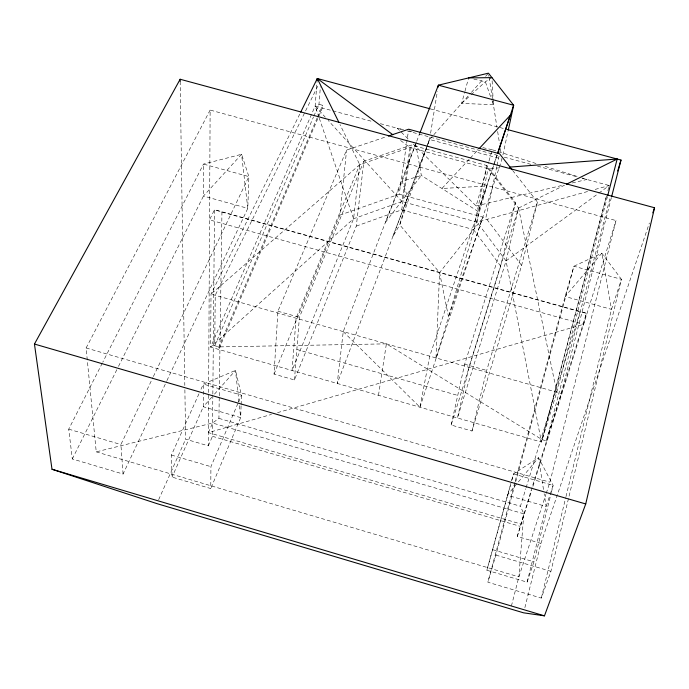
<?xml version="1.0" encoding="UTF-8"?>
<svg xmlns="http://www.w3.org/2000/svg" width="689" height="689" viewBox="0 0 689 689"><rect width="100%" height="100%" fill="white"/><g stroke="black" fill="none" stroke-linecap="round" stroke-linejoin="round"><path stroke-width="0.52" stroke-dasharray="3.44 2.58" d="M184.885 389.759L185.634 439.186L208.336 445.843L210.128 110.059L616.044 220.575L549.891 482.188L546.239 493.324M198.957 393.807L171.44 455.05L172.069 477.107L210.756 488.553L210.929 466.677L238.101 402.97M208.336 445.843L212.462 436.301L212.832 395.15M212.841 394.082L214.512 209.706L586.442 313.262L583.609 324.295L276.625 412.918M611.393 197.562L561.208 393.453L546.403 440.908L542.174 439.694L386.374 343.845L218.783 346.903L214.718 345.74L215.235 295.288L318.619 84.316M210.128 110.059L86.116 347.979L96.236 451.863L212.582 423.02L218.921 418.378L219.24 396.89M219.248 395.813L221.944 212.057L214.512 209.706L209.542 219.877L583.609 324.295M241.081 405.838L240.685 417.629L210.756 488.553M241.124 404.77L241.451 395.133L235.483 370.415L203.324 384.092L200.706 389.922M512.625 170.424L537.463 202.066L521.633 265.429L471.991 431.021L451.149 425.027L500.653 266.092L515.475 202.618L486.727 165.481L411.402 145.06L363.87 161.252L356.291 226.104L294.444 379.958L274.05 374.093L277.9 311.23L346.601 150.064L386.288 136.741M607.474 196.503L556.79 392.205L541.433 442.08L210.645 347.118L315.14 106.046L317.129 80.63M294.444 379.958L299.396 317.328L363.87 161.252M313.857 116.14L318.964 104.315L320.394 86.736M318.964 104.315L322.59 105.288L322.357 107.992L218.749 349.444L218.783 346.903L317.078 118.112M274.05 374.093L339.866 215.149L346.601 150.064M499.878 167.823L488.148 168.702L410.015 147.515L359.753 164.654L296.072 318.223L292.076 370.501L353.586 218.732L359.753 164.654L339.944 124.451M416.337 142.27L343.251 331.607L337.222 383.454L427.301 145.534M339.866 215.149L399.207 194.186L408.37 131.358M356.291 226.104L401.721 209.835L411.402 145.06M378.485 395.305L386.374 343.845M429.919 137.421L427.094 146.619M430.599 133.235L437.36 91.439M343.251 331.607L419.954 407.208L429.729 356.153L494.211 163.388M500.653 266.092L473.498 229.583L486.727 165.481M521.633 265.429L485.831 217.939L496.847 166.393M497.079 165.343L499.103 155.878M502.901 154.947L508.051 131.143M451.149 425.027L464.67 364.205L515.475 202.618M606.501 195.909L541.433 442.08L506.053 260.898L477.046 222.125L488.148 168.702L518.567 208.035L468.951 367.28L457.462 417.973L506.053 260.898L518.567 208.035L564.524 185.195M471.991 431.021L486.675 370.441L537.463 202.066M514.821 482.481L487.838 582.222L541.313 598.086L550.916 571.319L621.444 279.338L601.833 253.182L573.928 266.23L565.126 296.494L515.096 481.439M541.313 598.086L565.721 497.665M565.979 496.623L611.487 309.378L621.444 279.338L573.928 266.23L495.891 555.101L487.838 582.222M524.872 607.638L540.917 543.38L649.382 223.003M551.321 492.601L553.138 485.366L538.514 457.711L513.512 473.894L486.865 570.251L527.085 582.153L533.958 561.819L551.062 493.634M527.085 582.153L546.127 506.493L549.796 495.425M511.41 606.001L518.886 576.857L545.912 494.34M540.917 543.38L517.267 536.447L532.123 487.226M546.403 440.908L610.23 197.459M607.87 190.715L609.248 185.522L582.222 178.218M542.174 439.694L606.458 196.434M486.865 570.251L510.687 484.281M511.815 480.13L513.512 473.894L553.138 485.366L550.132 494.418M492.118 80.759L493.419 104.711L461.63 103.384L464.705 92.18M464.98 91.155L468.615 77.917M413.357 144.087L476.116 205.951L488.716 162.01M489.009 160.985L492.23 149.746L535.982 163.491M96.236 451.863L518.886 576.857L523.812 513.83L520.428 506.234L525.793 488.742M526.112 487.709L580.069 311.772L586.442 313.262L532.442 486.201M517.267 536.447L531.71 490.258M532.941 486.313L616.044 220.575M493.634 165.782L478.132 211.445L421.341 175.462L415.915 144.905M493.97 164.774L497.303 154.672M419.954 407.208L502.005 159.09L429.583 139.505L426.93 146.438M494.547 162.371L496.941 155.232M426.741 147.635L399.758 224.795L392.756 236.783L426.56 147.429M415.725 143.846L402.118 181.285L385.418 222.375L421.341 175.462L402.118 181.285L407.63 196.942L399.758 224.795L439.582 272.611L448.539 316.906L435.991 358.719L439.582 272.611L482.283 218.723L448.539 316.906L486.968 185.987L441.899 188.485L469.545 158.892M427.68 144.526L429.583 139.505L433.148 135.492M416.724 141.262L419.816 133.253M238.523 401.988L241.451 395.133L203.324 384.092L203.307 406.751L172.069 477.107M317.5 117.121L322.59 105.288M214.718 345.74L313.435 117.121M208.405 432.614L212.582 423.02L523.812 513.83L521.134 524.071L208.405 432.614L271.457 414.408M158.659 499.706L185.634 439.186M102.299 363.129L68.728 429.161L72.311 458.969L123.09 474.032L166.48 381.577M166.936 380.604L247.79 208.354L248.875 176.599L241.572 154.293L203.488 164.077L102.782 362.173M123.09 474.032L120.894 444.543L152.889 377.555M153.354 376.582L248.875 176.599L203.488 164.077L203.462 196.046L118.43 366.514M299.741 114.116L211.006 294.082L210.645 347.118L353.586 218.732L401.98 201.515L477.046 222.125L588.587 191.241M72.311 458.969L117.948 367.478M433.837 134.717L470.708 93.144M471.422 92.352L482.765 79.562M485.599 76.358L488.441 73.163L488.94 76.35M211.704 397.269L203.307 406.751L240.685 417.629L239.066 402.936M214.503 394.108L235.483 370.415L238.954 401.885M470.277 158.108L478.278 149.547M461.63 103.384L470.337 95.461M471.121 94.737L485.366 81.767L491.128 78.15M359.753 164.654L211.006 294.082L561.208 393.453M506.053 260.898L597.974 193.755M598.836 193.127L609.248 185.522L593.754 189.811M476.116 205.951L563.878 184.971M572.232 182.973L586.864 179.476L581.774 177.874M403.547 129.661L397.286 128.24L409.533 140.315M408.766 130.841L413.977 132.021M482.843 147.618L492.23 149.746M473.851 79.123L485.366 81.767L491.67 99.724M430.401 108.879L498.888 127.267M499.93 127.543L504.081 128.662M318.947 117.208L315.14 106.046L373.335 121.772M380.362 123.667L403.47 129.911M407.285 130.944L499.086 155.748M504.279 157.161L531.572 164.533M537.541 166.144L578.174 177.125M399.207 194.186L485.831 217.939M401.721 209.835L473.498 229.583M221.944 212.057L580.069 311.772M277.9 311.23L299.396 317.328M464.67 364.205L486.675 370.441M296.856 349.461L457.729 395.417M86.116 347.979L549.891 482.188M218.921 418.378L520.428 506.234M212.462 436.301L519.928 526.267M171.44 455.05L210.929 466.677M492.868 549.719L533.958 561.819M68.728 429.161L120.894 444.543M495.891 555.101L550.916 571.319M545.145 166.368L577.701 176.599M400.567 140.487L410.015 147.515L401.98 201.515L328.162 120.36M315.14 106.046L325.268 117.182M492.015 100.723L493.419 104.711M319.291 118.224L353.586 218.732M518.567 208.035L556.79 392.205M489.104 77.409L496.976 127.267M497.647 131.513L499.525 143.407M500.326 148.48L501.17 153.785M543.483 489.526L538.514 457.711L507.311 495.202L546.127 506.493L544.146 493.763M180.182 81.405L184.816 385.461M601.833 253.182L565.126 296.494L611.487 309.378L601.833 253.182M241.572 154.293L203.462 196.046L247.79 208.354L241.572 154.293"/><path stroke-width="1.03" d="M317.129 80.63L317.293 78.512L429.979 108.767M438.04 87.253L438.376 85.169L488.441 73.163L513.658 105.253L508.275 130.1M585.728 503.952L654.55 207.751L180.148 79.252L34.45 344.044L51.994 469.252L156.92 503.616L523.571 612.822L544.465 615.837L585.728 503.952L34.45 344.044M611.66 196.52L621.004 160.055L506.803 129.394M607.75 195.461L617.18 159.03L509.481 167.108M617.688 171.001L621.004 160.055M497.966 152.657L510.299 115.278L479.01 148.764M497.622 153.191L513.658 105.253L438.376 85.169L419.945 132.908M652.827 212.832L654.55 207.751M300.688 112.195L317.293 78.512L392.842 134.734M566.444 184.247L617.18 159.03M388.329 136.06L408.68 129.222L499.551 153.768L511.97 169.589M468.615 77.917L491.955 77.633M51.994 469.252L544.465 615.837M317.293 78.512L338.997 122.539M180.148 79.252L180.182 81.405"/></g></svg>
